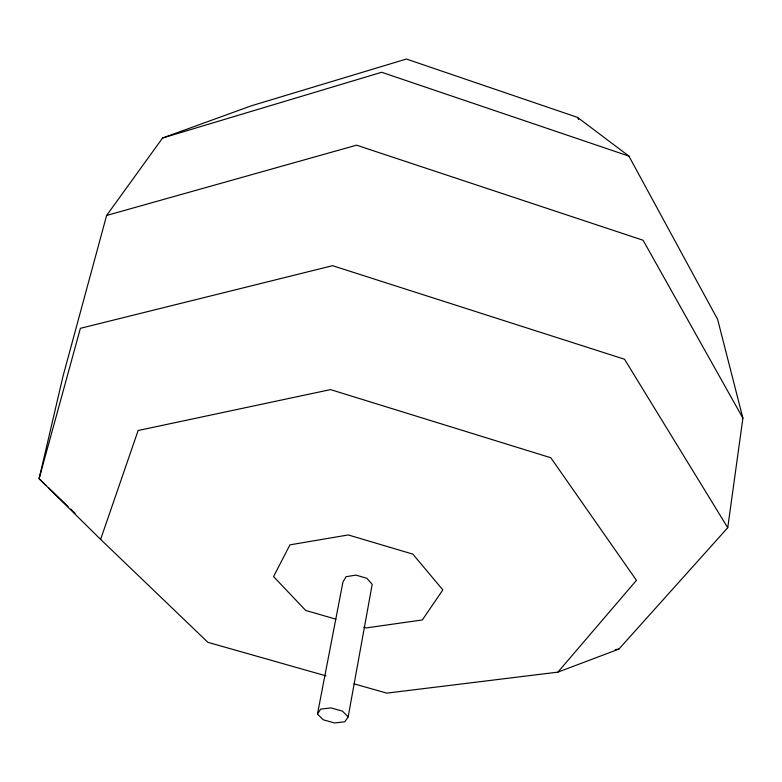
<?xml version="1.0" encoding="UTF-8"?>
<svg xmlns="http://www.w3.org/2000/svg" width="782" height="782" viewBox="0 0 782 782"><rect width="100%" height="100%" fill="white"/><g stroke="black" fill="none" stroke-linecap="round" stroke-linejoin="round"><path stroke-width="1.17" d="M354.06 683.839L386.807 693.135L557.898 672.129L618.865 649.128L727.739 527.713L742.9 418.135L717.641 319.418L628.894 156.097L577.517 117.388L406.386 59.031L251.354 105.795L162.578 138.003L106.616 215.461L62.98 376.357L39.1 478.701L100.614 539.394L207.875 642.325L325.996 675.863M348.166 716.879L372.193 584.34L366.846 578.299L355.996 575.112L346.084 576.676L342.946 582.033L317.463 714.083L323.259 719.802L334.579 722.969L344.872 721.776L348.166 716.879L342.438 711.112L330.982 707.896L320.62 709.137L317.463 714.083M100.614 539.394L138.131 430.511L330.532 389.602L550.811 457.753L636.45 580.342L557.898 672.129M162.578 138.003L381.675 72.276L628.894 156.097M106.616 215.461L356.553 145.178L643.097 240.25L742.9 418.135M615.229 649.588L618.865 649.128M335.928 619.188L305.684 610.439L273.563 576.578L289.956 544.849L348.264 534.947L412.847 554.135L442.847 589.892L422.358 619.94L366.172 627.926L363.845 627.262M46.118 485.446L39.1 478.701L80.39 328.313L332.565 265.685L624.544 359.251L727.739 527.713M48.758 487.978L68.063 506.521M70.693 509.053L75.082 513.266M577.517 117.388L578.7 119.509"/></g></svg>
